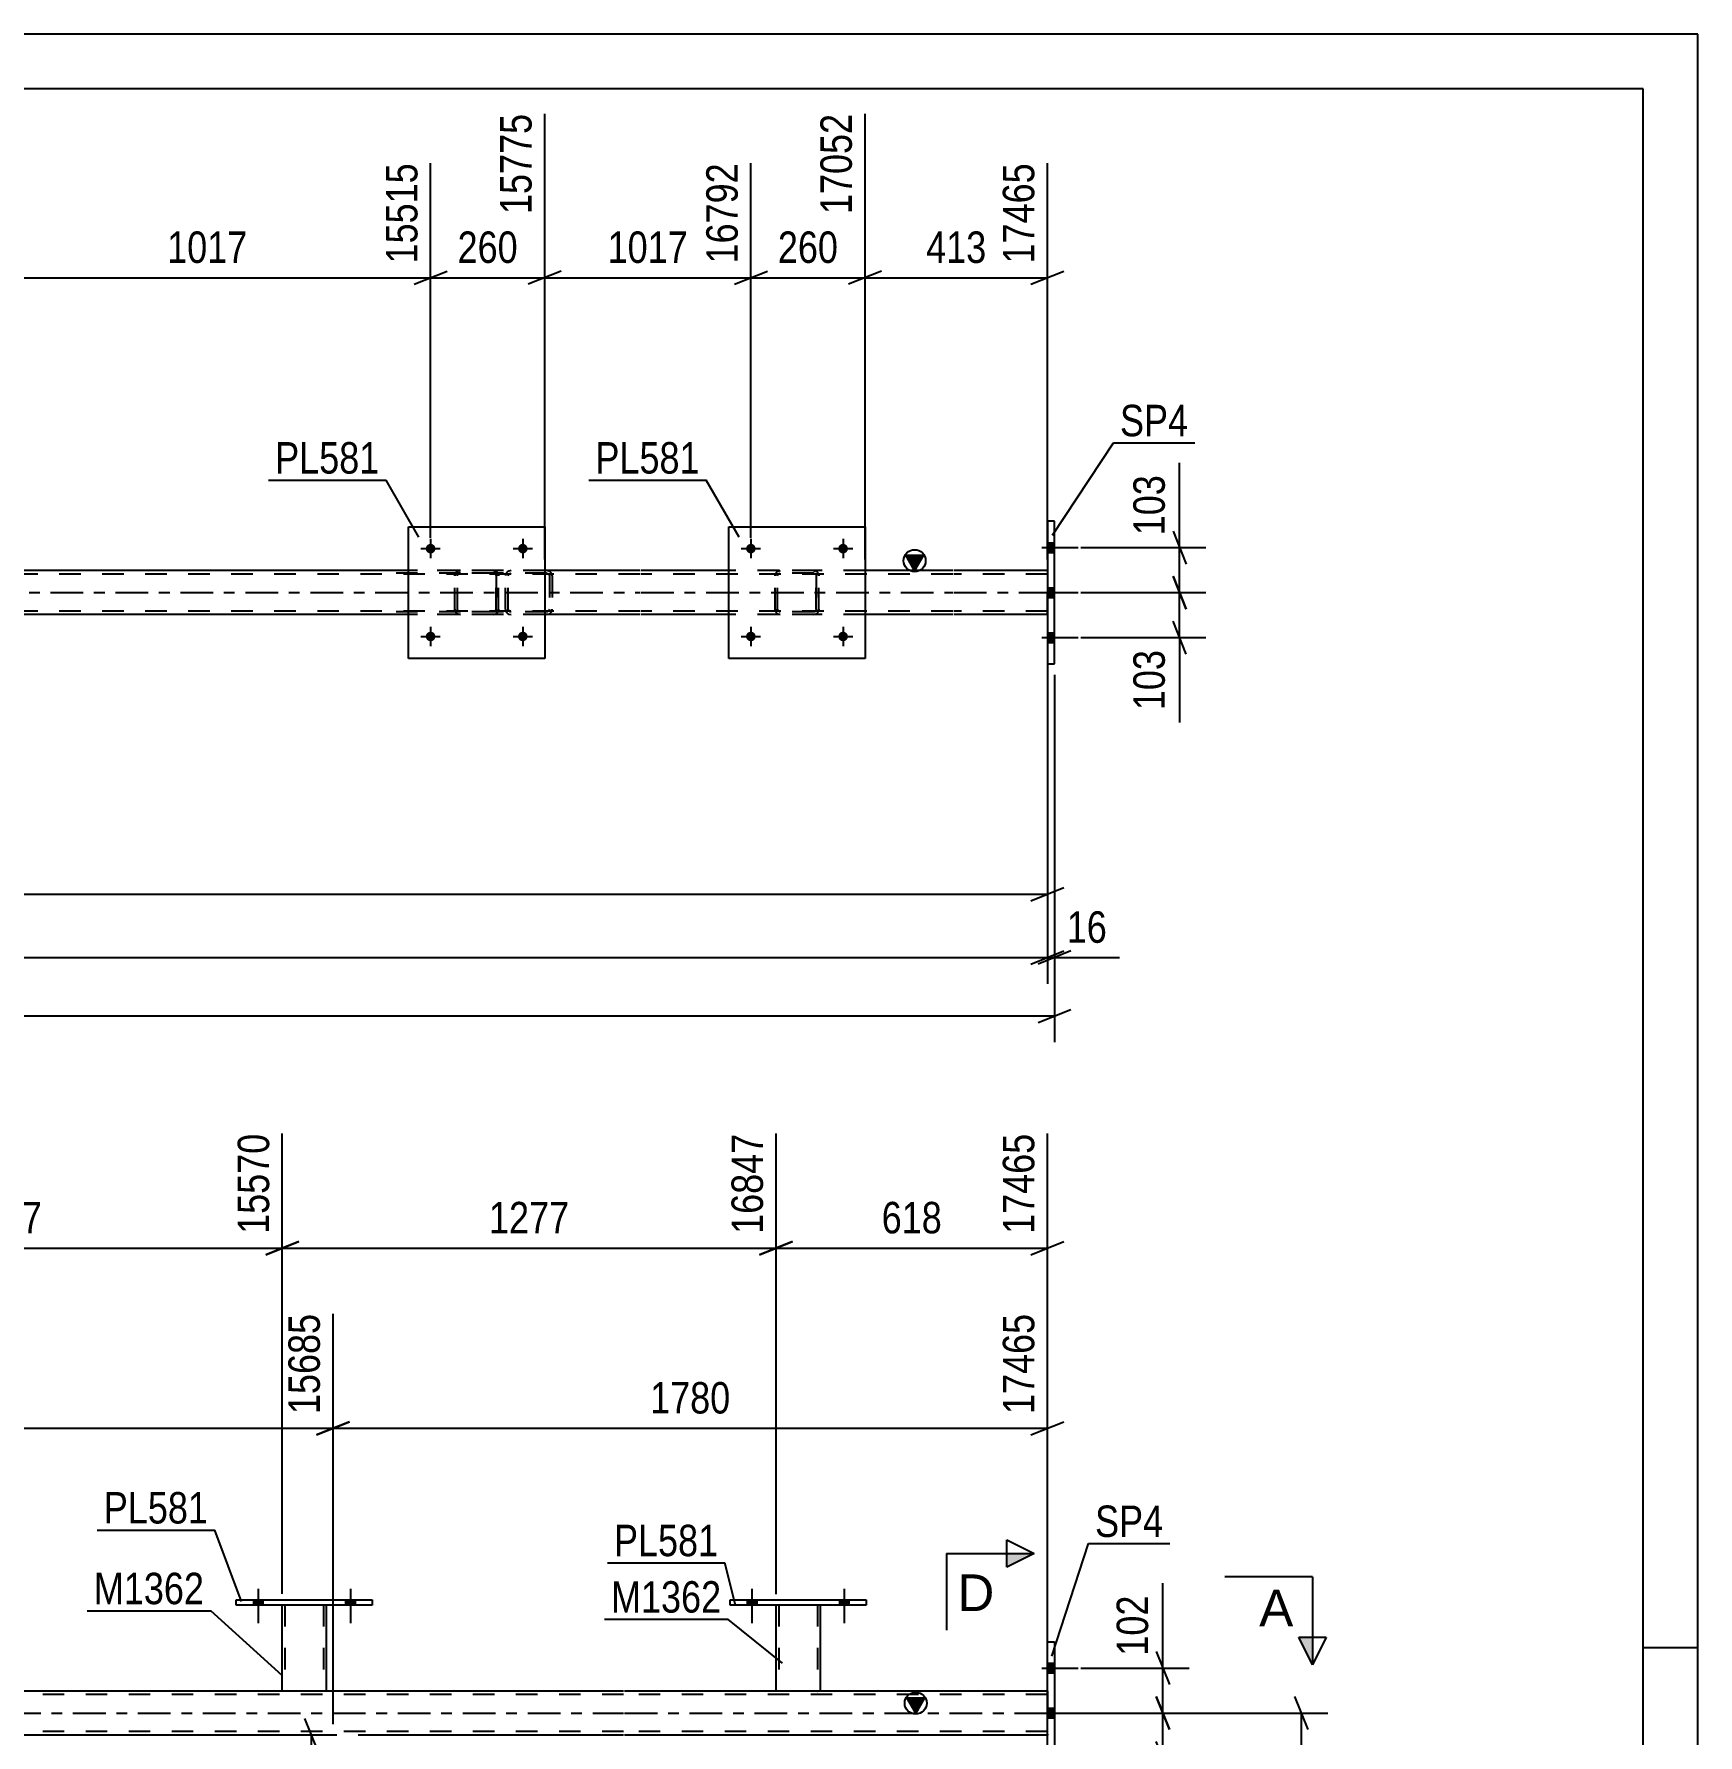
# Model space of a CAD drawing. Header units: millimetres. Extents: x 0 to 841, y 0 to 594.
# Drawn here: x 689.4 to 841, y 439.1 to 594 of the extents above; entities that cross this region are included whole.
import ezdxf

# ---------------------------------------------------------------- set-up
doc = ezdxf.new("R2010")
doc.units = ezdxf.units.MM
doc.linetypes.add('DXK_LINE_DOT2', pattern=[3.9198, 1.9599, -1.9599])
doc.linetypes.add('DXK_LINE_DOT3', pattern=[5.9187, 2.979, -0.9799, 0.9799, -0.9799])
doc.styles.add('Arial', font='ARIAL.TTF', dxfattribs={"height": 0.2})
doc.styles.add('Arial Narrow', font='ARIALN.TTF', dxfattribs={"height": 0.2})

# ---------------------------------------------------------------- blocks, each defined once
blk = doc.blocks.new('Unknown-247305129-1135')
at = {"color": 5, "linetype": 'Continuous'}
for p, q in [((841, 594), (0, 594)), ((841, 0), (841, 594)), ((836, 589), (5, 589)), ((836, 5), (836, 589)), ((841, 447), (836, 447))]:
    blk.add_line(p, q, dxfattribs=at)
blk = doc.blocks.new('Bolt-247305129-2637 - 2424')
at = {"linetype": 'Continuous'}
for points in [[(782.37, 546.78), (782.37, 547.66), (781.73, 547.66), (781.73, 546.78)], [(782.37, 546.78), (782.37, 547.66), (781.73, 547.66), (781.73, 546.78)], [(782.37, 546.78), (782.37, 547.66), (781.73, 547.66), (781.73, 546.78)], [(782.37, 542.68), (782.37, 543.56), (781.73, 543.56), (781.73, 542.68)], [(782.37, 542.68), (782.37, 543.56), (781.73, 543.56), (781.73, 542.68)], [(782.37, 538.58), (782.37, 539.46), (781.73, 539.46), (781.73, 538.58)], [(782.37, 538.58), (782.37, 539.46), (781.73, 539.46), (781.73, 538.58)], [(782.37, 538.58), (782.37, 539.46), (781.73, 539.46), (781.73, 538.58)]]:
    blk.add_hatch(color=1, dxfattribs=at).paths.add_polyline_path(points)
at = {"color": 1, "linetype": 'Continuous'}
for p, q in [((781.21, 547.22), (784.53, 547.22)), ((781.21, 547.22), (784.53, 547.22)), ((781.21, 547.22), (784.53, 547.22)), ((781.73, 547.66), (782.37, 547.66)), ((781.73, 547.66), (782.37, 547.66)), ((781.73, 547.66), (782.37, 547.66)), ((781.73, 546.78), (782.37, 546.78)), ((781.73, 546.78), (782.37, 546.78)), ((781.73, 546.78), (782.37, 546.78)), ((781.21, 543.12), (784.53, 543.12)), ((781.21, 543.12), (784.53, 543.12)), ((781.73, 543.56), (782.37, 543.56)), ((781.73, 543.56), (782.37, 543.56)), ((781.73, 542.68), (782.37, 542.68)), ((781.73, 542.68), (782.37, 542.68)), ((781.73, 539.46), (782.37, 539.46)), ((781.73, 539.46), (782.37, 539.46)), ((781.73, 539.46), (782.37, 539.46)), ((781.21, 539.02), (784.53, 539.02)), ((781.21, 539.02), (784.53, 539.02)), ((781.21, 539.02), (784.53, 539.02)), ((781.73, 538.58), (782.37, 538.58)), ((781.73, 538.58), (782.37, 538.58)), ((781.73, 538.58), (782.37, 538.58))]:
    blk.add_line(p, q, dxfattribs=at)
blk = doc.blocks.new('Part-247305129-2567 - 2424')
at = {"linetype": 'Continuous'}
blk.add_hatch(color=2, dxfattribs=at).paths.add_polyline_path([(769.63, 545.12), (768.83, 546.52), (770.43, 546.52)])
at = {"color": 2, "linetype": 'Continuous'}
for p, q in [((769.63, 545.12), (768.83, 546.52)), ((768.83, 546.52), (770.43, 546.52)), ((770.43, 546.52), (769.63, 545.12)), ((723.53, 545.12), (684.85, 545.12)), ((744.61, 545.12), (735.93, 545.12)), ((752.71, 545.12), (744.71, 545.12)), ((773.11, 545.12), (765.11, 545.12)), ((781.73, 545.12), (773.21, 545.12)), ((723.53, 541.12), (684.85, 541.12)), ((744.61, 541.12), (735.93, 541.12)), ((752.71, 541.12), (744.71, 541.12)), ((773.11, 541.12), (765.11, 541.12)), ((781.73, 541.12), (773.21, 541.12))]:
    blk.add_line(p, q, dxfattribs=at)
at = {"color": 7, "linetype": 'DXK_LINE_DOT2'}
for p, q in [((744.61, 544.8), (104.95, 544.8)), ((735.93, 545.12), (723.53, 545.12)), ((773.11, 544.8), (744.71, 544.8)), ((765.11, 545.12), (752.71, 545.12)), ((781.73, 544.8), (773.21, 544.8)), ((781.73, 541.12), (781.73, 545.12)), ((744.61, 541.44), (104.95, 541.44)), ((735.93, 541.12), (723.53, 541.12)), ((773.11, 541.44), (744.71, 541.44)), ((765.11, 541.12), (752.71, 541.12)), ((781.73, 541.44), (773.21, 541.44))]:
    blk.add_line(p, q, dxfattribs=at)
at = {"color": 7, "linetype": 'DXK_LINE_DOT3'}
for p, q in [((104.95, 543.12), (744.61, 543.12)), ((744.71, 543.12), (773.11, 543.12)), ((773.21, 543.12), (781.73, 543.12))]:
    blk.add_line(p, q, dxfattribs=at)
at = {"color": 2, "linetype": 'Continuous'}
blk.add_circle((769.63, 546.02), 1, dxfattribs=at)
blk = doc.blocks.new('Part-247305129-2466 - 2424')
at = {"color": 2, "linetype": 'Continuous'}
for p, q in [((782.37, 549.62), (781.73, 549.62)), ((781.73, 549.62), (781.73, 536.62)), ((782.37, 536.62), (782.37, 549.62)), ((781.73, 536.62), (782.37, 536.62))]:
    blk.add_line(p, q, dxfattribs=at)
blk = doc.blocks.new('Part-247305129-2470 - 2424')
at = {"color": 7, "linetype": 'DXK_LINE_DOT2'}
for p, q in [((736.1, 545.12), (721.11, 545.12)), ((736.1, 544.88), (721.11, 544.88)), ((732.38, 544.77), (732.35, 544.64)), ((732.35, 541.6), (732.35, 544.64)), ((732.39, 544.82), (732.38, 544.77)), ((732.61, 544.64), (732.63, 544.73)), ((732.61, 541.6), (732.61, 544.64)), ((732.63, 544.73), (732.68, 544.81)), ((732.86, 545.12), (732.67, 545.08)), ((732.68, 544.81), (732.77, 544.86)), ((732.77, 544.86), (732.86, 544.88)), ((736.29, 545.08), (736.1, 545.12)), ((736.1, 544.88), (736.2, 544.86)), ((736.2, 544.86), (736.28, 544.81)), ((736.28, 544.81), (736.33, 544.73)), ((736.33, 544.73), (736.35, 544.64)), ((736.35, 544.64), (736.35, 541.6)), ((736.58, 544.77), (736.57, 544.82)), ((736.61, 544.64), (736.58, 544.77)), ((736.61, 544.64), (736.61, 541.6)), ((736.1, 541.36), (721.11, 541.36)), ((736.1, 541.12), (721.11, 541.12)), ((732.35, 541.6), (732.36, 541.57)), ((732.36, 541.57), (732.38, 541.46)), ((732.38, 541.46), (732.39, 541.41)), ((732.63, 541.51), (732.61, 541.6)), ((732.68, 541.43), (732.63, 541.51)), ((732.67, 541.15), (732.86, 541.12)), ((732.77, 541.38), (732.68, 541.43)), ((732.86, 541.36), (732.77, 541.38)), ((736.2, 541.38), (736.1, 541.36)), ((736.1, 541.12), (736.29, 541.15)), ((736.28, 541.43), (736.2, 541.38)), ((736.33, 541.51), (736.28, 541.43)), ((736.35, 541.6), (736.33, 541.51)), ((736.57, 541.41), (736.58, 541.46)), ((736.58, 541.46), (736.6, 541.57)), ((736.6, 541.57), (736.61, 541.6))]:
    blk.add_line(p, q, dxfattribs=at)
for centre, start, end in [((732.84, 544.62), 110.7583, 155.68), ((736.12, 544.62), 24.32, 69.2417), ((732.84, 541.62), 204.32, 249.2417), ((736.12, 541.62), 290.7583, 335.68)]:
    blk.add_arc(centre, 0.496, start, end, dxfattribs=at)
blk = doc.blocks.new('Part-247305129-20876 - 2424')
at = {"color": 7, "linetype": 'DXK_LINE_DOT2'}
for p, q in [((727.73, 544.64), (727.77, 544.82)), ((727.77, 544.82), (727.73, 544.64)), ((727.73, 541.6), (727.73, 544.64)), ((727.73, 541.6), (727.73, 544.64)), ((727.97, 544.64), (727.99, 544.73)), ((727.97, 541.6), (727.97, 544.64)), ((727.97, 541.6), (727.97, 544.64)), ((727.99, 544.73), (728.04, 544.81)), ((728.03, 545.08), (728.21, 545.12)), ((728.21, 545.12), (728.03, 545.08)), ((728.04, 544.81), (728.12, 544.86)), ((728.12, 544.86), (728.21, 544.88)), ((731.25, 545.12), (728.21, 545.12)), ((731.25, 544.88), (728.21, 544.88)), ((731.25, 545.12), (731.43, 545.08)), ((731.43, 545.08), (731.25, 545.12)), ((731.25, 544.88), (731.34, 544.86)), ((731.34, 544.86), (731.42, 544.81)), ((731.42, 544.81), (731.47, 544.73)), ((731.47, 544.73), (731.49, 544.64)), ((731.49, 541.6), (731.49, 544.64)), ((731.49, 544.64), (731.49, 541.6)), ((731.69, 544.82), (731.73, 544.64)), ((731.73, 544.64), (731.69, 544.82)), ((731.73, 541.6), (731.73, 544.64)), ((731.73, 541.6), (731.73, 544.64)), ((727.77, 541.41), (727.73, 541.6)), ((727.73, 541.6), (727.77, 541.41)), ((727.99, 541.51), (727.97, 541.6)), ((728.04, 541.43), (727.99, 541.51)), ((728.21, 541.12), (728.03, 541.15)), ((728.03, 541.15), (728.21, 541.12)), ((728.12, 541.38), (728.04, 541.43)), ((728.21, 541.36), (728.12, 541.38)), ((731.25, 541.36), (728.21, 541.36)), ((731.25, 541.12), (728.21, 541.12)), ((731.34, 541.38), (731.25, 541.36)), ((731.43, 541.15), (731.25, 541.12)), ((731.25, 541.12), (731.43, 541.15)), ((731.42, 541.43), (731.34, 541.38)), ((731.47, 541.51), (731.42, 541.43)), ((731.49, 541.6), (731.47, 541.51)), ((731.73, 541.6), (731.69, 541.41)), ((731.69, 541.41), (731.73, 541.6))]:
    blk.add_line(p, q, dxfattribs=at)
at = {"color": 7, "linetype": 'DXK_LINE_DOT3'}
blk.add_line((729.73, 543.12), (729.73, 543.12), dxfattribs=at)
at = {"color": 7, "linetype": 'DXK_LINE_DOT2'}
for centre, start, end in [((728.21, 544.64), 112.5, 157.5), ((728.21, 544.64), 112.5, 157.5), ((731.25, 544.64), 22.5, 67.5), ((731.25, 544.64), 22.5, 67.5), ((728.21, 541.6), 202.5, 247.5), ((728.21, 541.6), 202.5, 247.5), ((731.25, 541.6), 292.5, 337.5), ((731.25, 541.6), 292.5, 337.5)]:
    blk.add_arc(centre, 0.48, start, end, dxfattribs=at)
blk = doc.blocks.new('Part-247305129-20877 - 2424')
at = {"color": 2, "linetype": 'Continuous'}
for p, q in [((723.53, 537.12), (723.53, 549.12)), ((723.53, 549.12), (735.93, 549.12)), ((735.93, 549.12), (735.93, 537.12)), ((735.93, 537.12), (723.53, 537.12))]:
    blk.add_line(p, q, dxfattribs=at)
blk = doc.blocks.new('Part-247305129-20881 - 2424')
at = {"color": 7, "linetype": 'DXK_LINE_DOT2'}
for p, q in [((756.91, 544.64), (756.95, 544.82)), ((756.95, 544.82), (756.91, 544.64)), ((756.91, 541.6), (756.91, 544.64)), ((756.91, 541.6), (756.91, 544.64)), ((757.15, 544.64), (757.17, 544.73)), ((757.15, 541.6), (757.15, 544.64)), ((757.15, 541.6), (757.15, 544.64)), ((757.17, 544.73), (757.22, 544.81)), ((757.21, 545.08), (757.39, 545.12)), ((757.39, 545.12), (757.21, 545.08)), ((757.22, 544.81), (757.3, 544.86)), ((757.3, 544.86), (757.39, 544.88)), ((760.43, 545.12), (757.39, 545.12)), ((760.43, 544.88), (757.39, 544.88)), ((760.43, 545.12), (760.61, 545.08)), ((760.61, 545.08), (760.43, 545.12)), ((760.43, 544.88), (760.52, 544.86)), ((760.52, 544.86), (760.6, 544.81)), ((760.6, 544.81), (760.65, 544.73)), ((760.65, 544.73), (760.67, 544.64)), ((760.67, 541.6), (760.67, 544.64)), ((760.67, 544.64), (760.67, 541.6)), ((760.87, 544.82), (760.91, 544.64)), ((760.91, 544.64), (760.87, 544.82)), ((760.91, 541.6), (760.91, 544.64)), ((760.91, 541.6), (760.91, 544.64)), ((756.95, 541.41), (756.91, 541.6)), ((756.91, 541.6), (756.95, 541.41)), ((757.17, 541.51), (757.15, 541.6)), ((757.22, 541.43), (757.17, 541.51)), ((757.39, 541.12), (757.21, 541.15)), ((757.21, 541.15), (757.39, 541.12)), ((757.3, 541.38), (757.22, 541.43)), ((757.39, 541.36), (757.3, 541.38)), ((760.43, 541.36), (757.39, 541.36)), ((760.43, 541.12), (757.39, 541.12)), ((760.52, 541.38), (760.43, 541.36)), ((760.61, 541.15), (760.43, 541.12)), ((760.43, 541.12), (760.61, 541.15)), ((760.6, 541.43), (760.52, 541.38)), ((760.65, 541.51), (760.6, 541.43)), ((760.67, 541.6), (760.65, 541.51)), ((760.91, 541.6), (760.87, 541.41)), ((760.87, 541.41), (760.91, 541.6))]:
    blk.add_line(p, q, dxfattribs=at)
at = {"color": 7, "linetype": 'DXK_LINE_DOT3'}
blk.add_line((758.91, 543.12), (758.91, 543.12), dxfattribs=at)
at = {"color": 7, "linetype": 'DXK_LINE_DOT2'}
for centre, start, end in [((757.39, 544.64), 112.5, 157.5), ((757.39, 544.64), 112.5, 157.5), ((760.43, 544.64), 22.5, 67.5), ((760.43, 544.64), 22.5, 67.5), ((757.39, 541.6), 202.5, 247.5), ((757.39, 541.6), 202.5, 247.5), ((760.43, 541.6), 292.5, 337.5), ((760.43, 541.6), 292.5, 337.5)]:
    blk.add_arc(centre, 0.48, start, end, dxfattribs=at)
blk = doc.blocks.new('Part-247305129-20882 - 2424')
at = {"color": 2, "linetype": 'Continuous'}
for p, q in [((752.71, 537.12), (752.71, 549.12)), ((752.71, 549.12), (765.11, 549.12)), ((765.11, 549.12), (765.11, 537.12)), ((765.11, 537.12), (752.71, 537.12))]:
    blk.add_line(p, q, dxfattribs=at)
blk = doc.blocks.new('Bolt-247305129-20903 - 2424')
at = {"linetype": 'Continuous'}
for points in [[(725.97, 539.12, -1), (725.09, 539.12, -1)], [(734.37, 539.12, -1), (733.49, 539.12, -1)]]:
    blk.add_hatch(color=1, dxfattribs=at).paths.add_polyline_path(points)
at = {"color": 1, "linetype": 'Continuous'}
for p, q in [((725.53, 540), (725.53, 538.24)), ((733.93, 540), (733.93, 538.24)), ((724.65, 539.12), (726.41, 539.12)), ((733.05, 539.12), (734.81, 539.12))]:
    blk.add_line(p, q, dxfattribs=at)
blk = doc.blocks.new('Bolt-247305129-20904 - 2424')
at = {"linetype": 'Continuous'}
for points in [[(725.97, 547.12, -1), (725.09, 547.12, -1)], [(734.37, 547.12, -1), (733.49, 547.12, -1)]]:
    blk.add_hatch(color=1, dxfattribs=at).paths.add_polyline_path(points)
at = {"color": 1, "linetype": 'Continuous'}
for p, q in [((724.65, 547.12), (726.41, 547.12)), ((725.53, 548), (725.53, 546.24)), ((733.05, 547.12), (734.81, 547.12)), ((733.93, 548), (733.93, 546.24))]:
    blk.add_line(p, q, dxfattribs=at)
blk = doc.blocks.new('Bolt-247305129-20907 - 2424')
at = {"linetype": 'Continuous'}
for points in [[(755.15, 539.12, -1), (754.27, 539.12, -1)], [(763.55, 539.12, -1), (762.67, 539.12, -1)]]:
    blk.add_hatch(color=1, dxfattribs=at).paths.add_polyline_path(points)
at = {"color": 1, "linetype": 'Continuous'}
for p, q in [((754.71, 540), (754.71, 538.24)), ((763.11, 540), (763.11, 538.24)), ((753.83, 539.12), (755.59, 539.12)), ((762.23, 539.12), (763.99, 539.12))]:
    blk.add_line(p, q, dxfattribs=at)
blk = doc.blocks.new('Bolt-247305129-20908 - 2424')
at = {"linetype": 'Continuous'}
for points in [[(755.15, 547.12, -1), (754.27, 547.12, -1)], [(763.55, 547.12, -1), (762.67, 547.12, -1)]]:
    blk.add_hatch(color=1, dxfattribs=at).paths.add_polyline_path(points)
at = {"color": 1, "linetype": 'Continuous'}
for p, q in [((753.83, 547.12), (755.59, 547.12)), ((754.71, 548), (754.71, 546.24)), ((762.23, 547.12), (763.99, 547.12)), ((763.11, 548), (763.11, 546.24))]:
    blk.add_line(p, q, dxfattribs=at)
blk = doc.blocks.new('Part-247305129-21274 - 3072')
at = {"color": 2, "linetype": 'Continuous'}
for p, q in [((707.82, 450.89), (707.82, 451.37)), ((707.82, 451.37), (720.22, 451.37)), ((720.22, 450.89), (707.82, 450.89)), ((720.22, 451.37), (720.22, 450.89))]:
    blk.add_line(p, q, dxfattribs=at)
blk = doc.blocks.new('Bolt-247305129-21300 - 3072')
at = {"linetype": 'Continuous'}
for points in [[(709.38, 450.89), (710.26, 450.89), (710.26, 451.37), (709.38, 451.37)], [(717.78, 450.89), (718.66, 450.89), (718.66, 451.37), (717.78, 451.37)]]:
    blk.add_hatch(color=1, dxfattribs=at).paths.add_polyline_path(points)
at = {"color": 1, "linetype": 'Continuous'}
for p, q in [((709.38, 451.37), (709.38, 450.89)), ((709.82, 452.37), (709.82, 449.25)), ((710.26, 451.37), (710.26, 450.89)), ((717.78, 451.37), (717.78, 450.89)), ((718.22, 452.37), (718.22, 449.25)), ((718.66, 451.37), (718.66, 450.89))]:
    blk.add_line(p, q, dxfattribs=at)
blk = doc.blocks.new('Part-247305129-3125 - 3072')
at = {"linetype": 'Continuous'}
blk.add_hatch(color=2, dxfattribs=at).paths.add_polyline_path([(769.73, 441.05), (768.93, 442.45), (770.53, 442.45)])
at = {"color": 7, "linetype": 'DXK_LINE_DOT2'}
for p, q in [((743.11, 442.73), (89.24, 442.73)), ((716.02, 443.05), (712.02, 443.05)), ((781.73, 442.73), (743.21, 442.73)), ((761.01, 443.05), (757.01, 443.05)), ((781.73, 443.05), (781.73, 439.05)), ((743.11, 439.37), (89.24, 439.37)), ((720.9, 439.05), (716.64, 439.05)), ((781.73, 439.37), (743.21, 439.37))]:
    blk.add_line(p, q, dxfattribs=at)
at = {"color": 2, "linetype": 'Continuous'}
for p, q in [((712.02, 443.05), (664.94, 443.05)), ((743.11, 443.05), (716.02, 443.05)), ((757.01, 443.05), (743.21, 443.05)), ((781.73, 443.05), (761.01, 443.05)), ((769.73, 441.05), (768.93, 442.45)), ((768.93, 442.45), (770.53, 442.45)), ((770.53, 442.45), (769.73, 441.05)), ((716.64, 439.05), (637.08, 439.05)), ((743.11, 439.05), (720.9, 439.05)), ((781.73, 439.05), (743.21, 439.05))]:
    blk.add_line(p, q, dxfattribs=at)
at = {"color": 7, "linetype": 'DXK_LINE_DOT3'}
for p, q in [((89.24, 441.05), (743.11, 441.05)), ((743.21, 441.05), (781.73, 441.05))]:
    blk.add_line(p, q, dxfattribs=at)
at = {"color": 2, "linetype": 'Continuous'}
blk.add_circle((769.73, 441.95), 1, dxfattribs=at)
blk = doc.blocks.new('Bolt-247305129-3192 - 3072')
at = {"linetype": 'Continuous'}
for points in [[(782.37, 444.71), (782.37, 445.59), (781.73, 445.59), (781.73, 444.71)], [(782.37, 444.71), (782.37, 445.59), (781.73, 445.59), (781.73, 444.71)], [(782.37, 444.71), (782.37, 445.59), (781.73, 445.59), (781.73, 444.71)], [(782.37, 440.61), (782.37, 441.49), (781.73, 441.49), (781.73, 440.61)], [(782.37, 440.61), (782.37, 441.49), (781.73, 441.49), (781.73, 440.61)], [(782.37, 436.51), (782.37, 437.39), (781.73, 437.39), (781.73, 436.51)], [(782.37, 436.51), (782.37, 437.39), (781.73, 437.39), (781.73, 436.51)], [(782.37, 436.51), (782.37, 437.39), (781.73, 437.39), (781.73, 436.51)]]:
    blk.add_hatch(color=1, dxfattribs=at).paths.add_polyline_path(points)
at = {"color": 1, "linetype": 'Continuous'}
for p, q in [((781.21, 445.15), (784.53, 445.15)), ((781.21, 445.15), (784.53, 445.15)), ((781.21, 445.15), (784.53, 445.15)), ((781.73, 445.59), (782.37, 445.59)), ((781.73, 445.59), (782.37, 445.59)), ((781.73, 445.59), (782.37, 445.59)), ((781.73, 444.71), (782.37, 444.71)), ((781.73, 444.71), (782.37, 444.71)), ((781.73, 444.71), (782.37, 444.71)), ((781.21, 441.05), (784.53, 441.05)), ((781.21, 441.05), (784.53, 441.05)), ((781.73, 441.49), (782.37, 441.49)), ((781.73, 441.49), (782.37, 441.49)), ((781.73, 440.61), (782.37, 440.61)), ((781.73, 440.61), (782.37, 440.61)), ((781.21, 436.95), (784.53, 436.95)), ((781.21, 436.95), (784.53, 436.95)), ((781.21, 436.95), (784.53, 436.95)), ((781.73, 437.39), (782.37, 437.39)), ((781.73, 437.39), (782.37, 437.39)), ((781.73, 437.39), (782.37, 437.39)), ((781.73, 436.51), (782.37, 436.51)), ((781.73, 436.51), (782.37, 436.51)), ((781.73, 436.51), (782.37, 436.51))]:
    blk.add_line(p, q, dxfattribs=at)
blk = doc.blocks.new('Part-247305129-3285 - 3072')
at = {"color": 2, "linetype": 'Continuous'}
for p, q in [((781.73, 434.55), (781.73, 447.55)), ((781.73, 447.55), (782.37, 447.55)), ((782.37, 447.55), (782.37, 434.55)), ((782.37, 434.55), (781.73, 434.55))]:
    blk.add_line(p, q, dxfattribs=at)
blk = doc.blocks.new('Bolt-247305129-21305 - 3072')
at = {"linetype": 'Continuous'}
for points in [[(754.37, 450.89), (755.25, 450.89), (755.25, 451.37), (754.37, 451.37)], [(762.77, 450.89), (763.65, 450.89), (763.65, 451.37), (762.77, 451.37)]]:
    blk.add_hatch(color=1, dxfattribs=at).paths.add_polyline_path(points)
at = {"color": 1, "linetype": 'Continuous'}
for p, q in [((754.37, 451.37), (754.37, 450.89)), ((754.81, 452.37), (754.81, 449.25)), ((755.25, 451.37), (755.25, 450.89)), ((762.77, 451.37), (762.77, 450.89)), ((763.21, 452.37), (763.21, 449.25)), ((763.65, 451.37), (763.65, 450.89))]:
    blk.add_line(p, q, dxfattribs=at)
blk = doc.blocks.new('Part-247305129-21273 - 3072')
at = {"color": 7, "linetype": 'DXK_LINE_DOT2'}
for p, q in [((712.02, 450.9), (716.02, 450.9)), ((712.02, 450.89), (712.02, 450.9)), ((712.02, 450.9), (712.02, 450.89)), ((712.26, 450.9), (712.26, 443.05)), ((715.78, 450.9), (715.78, 443.05)), ((716.02, 450.9), (716.02, 450.89)), ((716.02, 450.89), (716.02, 450.9)), ((715.76, 443.05), (715.78, 443.05))]:
    blk.add_line(p, q, dxfattribs=at)
at = {"color": 2, "linetype": 'Continuous'}
for p, q in [((712.02, 443.05), (712.02, 450.89)), ((716.02, 450.89), (716.02, 443.05)), ((715.98, 443.05), (712.02, 443.05)), ((716.02, 443.05), (715.98, 443.05))]:
    blk.add_line(p, q, dxfattribs=at)
blk = doc.blocks.new('Part-247305129-21278 - 3072')
at = {"color": 7, "linetype": 'DXK_LINE_DOT2'}
for p, q in [((757.01, 450.9), (761.01, 450.9)), ((757.01, 450.89), (757.01, 450.9)), ((757.01, 450.9), (757.01, 450.89)), ((757.25, 450.9), (757.25, 443.05)), ((760.77, 450.9), (760.77, 443.05)), ((761.01, 450.9), (761.01, 450.89)), ((761.01, 450.89), (761.01, 450.9)), ((760.75, 443.05), (760.77, 443.05))]:
    blk.add_line(p, q, dxfattribs=at)
at = {"color": 2, "linetype": 'Continuous'}
for p, q in [((757.01, 443.05), (757.01, 450.89)), ((761.01, 450.89), (761.01, 443.05)), ((760.97, 443.05), (757.01, 443.05)), ((761.01, 443.05), (760.97, 443.05))]:
    blk.add_line(p, q, dxfattribs=at)
blk = doc.blocks.new('Part-247305129-21279 - 3072')
at = {"color": 2, "linetype": 'Continuous'}
for p, q in [((752.81, 450.89), (752.81, 451.37)), ((752.81, 451.37), (765.21, 451.37)), ((765.21, 450.89), (752.81, 450.89)), ((765.21, 451.37), (765.21, 450.89))]:
    blk.add_line(p, q, dxfattribs=at)
blk = doc.blocks.new('Bolt-247305129-21301 - 3072')
at = {"linetype": 'Continuous'}
for points in [[(709.38, 450.89), (710.26, 450.89), (710.26, 451.37), (709.38, 451.37)], [(717.78, 450.89), (718.66, 450.89), (718.66, 451.37), (717.78, 451.37)]]:
    blk.add_hatch(color=1, dxfattribs=at).paths.add_polyline_path(points)
at = {"color": 1, "linetype": 'Continuous'}
for p, q in [((709.38, 451.37), (709.38, 450.89)), ((709.82, 452.37), (709.82, 449.25)), ((710.26, 451.37), (710.26, 450.89)), ((717.78, 451.37), (717.78, 450.89)), ((718.22, 452.37), (718.22, 449.25)), ((718.66, 451.37), (718.66, 450.89))]:
    blk.add_line(p, q, dxfattribs=at)
blk = doc.blocks.new('Bolt-247305129-21304 - 3072')
at = {"linetype": 'Continuous'}
for points in [[(754.37, 450.89), (755.25, 450.89), (755.25, 451.37), (754.37, 451.37)], [(762.77, 450.89), (763.65, 450.89), (763.65, 451.37), (762.77, 451.37)]]:
    blk.add_hatch(color=1, dxfattribs=at).paths.add_polyline_path(points)
at = {"color": 1, "linetype": 'Continuous'}
for p, q in [((754.37, 451.37), (754.37, 450.89)), ((754.81, 452.37), (754.81, 449.25)), ((755.25, 451.37), (755.25, 450.89)), ((762.77, 451.37), (762.77, 450.89)), ((763.21, 452.37), (763.21, 449.25)), ((763.65, 451.37), (763.65, 450.89))]:
    blk.add_line(p, q, dxfattribs=at)
blk = doc.blocks.new('StraightDimension-247305129-15022 - 2424')
at = {"color": 7, "linetype": 'Continuous'}
for p, q in [((781.73, 540.12), (781.73, 513.24)), ((780.23, 515.04), (783.23, 516.24)), ((220.54, 515.64), (781.73, 515.64))]:
    blk.add_line(p, q, dxfattribs=at)
blk = doc.blocks.new('StraightDimension-247305129-34207 - 2424')
at = {"color": 7, "linetype": 'Continuous'}
for p, q in [((684.85, 546.12), (684.85, 586.74)), ((725.53, 548.12), (725.53, 582.24)), ((686.35, 572.4), (683.35, 571.2)), ((684.85, 571.8), (725.53, 571.8)), ((724.03, 571.2), (727.03, 572.4))]:
    blk.add_line(p, q, dxfattribs=at)
at = {"color": 0, "linetype": 'Continuous'}
blk.add_wipeout([(724.93, 582.84), (720.73, 582.84), (720.73, 572.5), (724.93, 572.5)], dxfattribs=at)
at = {"color": 0}
blk.add_wipeout([(709.45, 572.55), (709.45, 576.75), (700.93, 576.75), (700.93, 572.55)], dxfattribs=at)
at = {"color": 3, "linetype": 'Continuous', "style": 'Arial Narrow'}
blk.add_text('15515', height=2.863, rotation=90.0002, dxfattribs=at).set_placement((724.33, 573.1))
at = {"color": 3, "style": 'Arial Narrow'}
blk.add_text('1017', height=2.863, dxfattribs=at).set_placement((701.53, 573.15))
blk = doc.blocks.new('StraightDimension-247305129-34203 - 2424')
at = {"color": 7, "linetype": 'Continuous'}
for p, q in [((765.11, 546.12), (765.11, 586.74)), ((781.73, 546.12), (781.73, 582.24)), ((766.61, 572.4), (763.61, 571.2)), ((765.11, 571.8), (781.73, 571.8)), ((780.23, 571.2), (783.23, 572.4))]:
    blk.add_line(p, q, dxfattribs=at)
at = {"color": 0}
blk.add_wipeout([(776.76, 572.55), (776.76, 576.75), (770.08, 576.75), (770.08, 572.55)], dxfattribs=at)
at = {"color": 3, "style": 'Arial Narrow'}
blk.add_text('413', height=2.863, dxfattribs=at).set_placement((770.68, 573.15))
at = {"color": 0, "linetype": 'Continuous'}
blk.add_wipeout([(781.13, 582.84), (776.93, 582.84), (776.93, 572.5), (781.13, 572.5)], dxfattribs=at)
at = {"color": 3, "linetype": 'Continuous', "style": 'Arial Narrow'}
blk.add_text('17465', height=2.863, rotation=90.0002, dxfattribs=at).set_placement((780.53, 573.1))
blk = doc.blocks.new('StraightDimension-247305129-2763 - 2424')
at = {"color": 7, "linetype": 'Continuous'}
for p, q in [((781.73, 535.62), (781.73, 507.47)), ((104.95, 509.87), (781.73, 509.87)), ((780.23, 509.27), (783.23, 510.47))]:
    blk.add_line(p, q, dxfattribs=at)
blk = doc.blocks.new('StraightDimension-247305129-2773 - 2424')
at = {"color": 7, "linetype": 'Continuous'}
for p, q in [((781.73, 535.62), (781.73, 507.47)), ((782.37, 535.62), (782.37, 507.47)), ((780.23, 509.27), (783.23, 510.47)), ((783.87, 510.47), (780.87, 509.27)), ((781.73, 509.87), (782.37, 509.87))]:
    blk.add_line(p, q, dxfattribs=at)
at = {"color": 0}
blk.add_wipeout([(787.75, 510.62), (787.75, 514.82), (782.89, 514.82), (782.89, 510.62)], dxfattribs=at)
at = {"color": 7, "linetype": 'Continuous'}
blk.add_line((782.37, 509.87), (788.28, 509.87), dxfattribs=at)
blk.add_line((782.37, 509.87), (788.28, 509.87), dxfattribs=at)
at = {"color": 3, "style": 'Arial Narrow'}
blk.add_text('16', height=2.863, dxfattribs=at).set_placement((783.49, 511.22))
blk = doc.blocks.new('StraightDimension-247305129-2825 - 2424')
at = {"color": 7, "linetype": 'Continuous'}
for p, q in [((782.37, 535.62), (782.37, 502.15)), ((780.87, 503.95), (783.87, 505.15)), ((104.31, 504.55), (782.37, 504.55))]:
    blk.add_line(p, q, dxfattribs=at)
blk = doc.blocks.new('StraightDimension-247305129-34204 - 2424')
at = {"color": 7, "linetype": 'Continuous'}
for p, q in [((765.11, 546.12), (765.11, 586.74)), ((754.71, 548.12), (754.71, 582.24)), ((753.21, 571.2), (756.21, 572.4)), ((754.71, 571.8), (765.11, 571.8)), ((766.61, 572.4), (763.61, 571.2))]:
    blk.add_line(p, q, dxfattribs=at)
at = {"color": 0}
blk.add_wipeout([(763.25, 572.55), (763.25, 576.75), (756.57, 576.75), (756.57, 572.55)], dxfattribs=at)
at = {"color": 3, "style": 'Arial Narrow'}
blk.add_text('260', height=2.863, dxfattribs=at).set_placement((757.17, 573.15))
at = {"color": 0, "linetype": 'Continuous'}
blk.add_wipeout([(764.51, 587.34), (760.31, 587.34), (760.31, 577), (764.51, 577)], dxfattribs=at)
at = {"color": 3, "linetype": 'Continuous', "style": 'Arial Narrow'}
blk.add_text('17052', height=2.863, rotation=90.0002, dxfattribs=at).set_placement((763.91, 577.6))
blk = doc.blocks.new('StraightDimension-247305129-34205 - 2424')
at = {"color": 7, "linetype": 'Continuous'}
for p, q in [((735.93, 546.12), (735.93, 586.74)), ((754.71, 548.12), (754.71, 582.24)), ((737.43, 572.4), (734.43, 571.2)), ((735.93, 571.8), (754.71, 571.8)), ((753.21, 571.2), (756.21, 572.4))]:
    blk.add_line(p, q, dxfattribs=at)
at = {"color": 0}
blk.add_wipeout([(749.58, 572.55), (749.58, 576.75), (741.06, 576.75), (741.06, 572.55)], dxfattribs=at)
at = {"color": 3, "style": 'Arial Narrow'}
blk.add_text('1017', height=2.863, dxfattribs=at).set_placement((741.66, 573.15))
at = {"color": 0, "linetype": 'Continuous'}
blk.add_wipeout([(754.11, 582.84), (749.91, 582.84), (749.91, 572.5), (754.11, 572.5)], dxfattribs=at)
at = {"color": 3, "linetype": 'Continuous', "style": 'Arial Narrow'}
blk.add_text('16792', height=2.863, rotation=90.0002, dxfattribs=at).set_placement((753.51, 573.1))
blk = doc.blocks.new('StraightDimension-247305129-34206 - 2424')
at = {"color": 7, "linetype": 'Continuous'}
for p, q in [((735.93, 546.12), (735.93, 586.74)), ((725.53, 548.12), (725.53, 582.24)), ((724.03, 571.2), (727.03, 572.4)), ((725.53, 571.8), (735.93, 571.8)), ((737.43, 572.4), (734.43, 571.2))]:
    blk.add_line(p, q, dxfattribs=at)
at = {"color": 0}
blk.add_wipeout([(734.07, 572.55), (734.07, 576.75), (727.39, 576.75), (727.39, 572.55)], dxfattribs=at)
at = {"color": 3, "style": 'Arial Narrow'}
blk.add_text('260', height=2.863, dxfattribs=at).set_placement((727.99, 573.15))
at = {"color": 0, "linetype": 'Continuous'}
blk.add_wipeout([(735.33, 587.34), (731.13, 587.34), (731.13, 577), (735.33, 577)], dxfattribs=at)
at = {"color": 3, "linetype": 'Continuous', "style": 'Arial Narrow'}
blk.add_text('15775', height=2.863, rotation=90.0002, dxfattribs=at).set_placement((734.73, 577.6))
blk = doc.blocks.new('StraightDimension-247305129-35041 - 2424')
at = {"color": 7, "linetype": 'Continuous'}
for p, q in [((793.17, 548.72), (794.37, 545.72)), ((784.77, 547.22), (796.17, 547.22)), ((793.77, 543.12), (793.77, 547.22)), ((794.37, 541.62), (793.17, 544.62)), ((784.77, 543.12), (796.17, 543.12))]:
    blk.add_line(p, q, dxfattribs=at)
at = {"color": 0}
blk.add_wipeout([(793.02, 554.43), (788.82, 554.43), (788.82, 547.74), (793.02, 547.74)], dxfattribs=at)
at = {"color": 7, "linetype": 'Continuous'}
blk.add_line((793.77, 547.22), (793.77, 554.95), dxfattribs=at)
blk.add_line((793.77, 547.22), (793.77, 554.95), dxfattribs=at)
at = {"color": 3, "style": 'Arial Narrow'}
blk.add_text('103', height=2.863, rotation=90.0002, dxfattribs=at).set_placement((792.42, 548.34))
blk = doc.blocks.new('StraightDimension-247305129-35042 - 2424')
at = {"color": 7, "linetype": 'Continuous'}
for p, q in [((793.17, 544.62), (794.37, 541.62)), ((784.77, 543.12), (796.17, 543.12)), ((793.77, 539.02), (793.77, 543.12)), ((794.37, 537.52), (793.17, 540.52)), ((784.77, 539.02), (796.17, 539.02))]:
    blk.add_line(p, q, dxfattribs=at)
at = {"color": 0}
blk.add_wipeout([(793.02, 538.49), (788.82, 538.49), (788.82, 531.81), (793.02, 531.81)], dxfattribs=at)
at = {"color": 7, "linetype": 'Continuous'}
blk.add_line((793.77, 539.02), (793.77, 531.28), dxfattribs=at)
blk.add_line((793.77, 539.02), (793.77, 531.28), dxfattribs=at)
at = {"color": 3, "style": 'Arial Narrow'}
blk.add_text('103', height=2.863, rotation=90.0002, dxfattribs=at).set_placement((792.42, 532.41))
blk = doc.blocks.new('StraightDimension-247305129-15081 - 3072')
at = {"color": 7, "linetype": 'Continuous'}
for p, q in [((637.08, 440.05), (637.08, 481.93)), ((716.64, 440.05), (716.64, 477.43)), ((638.58, 467.59), (635.58, 466.39)), ((637.08, 466.99), (716.64, 466.99)), ((715.14, 466.39), (718.14, 467.59))]:
    blk.add_line(p, q, dxfattribs=at)
at = {"color": 0, "linetype": 'Continuous'}
blk.add_wipeout([(716.04, 478.03), (711.84, 478.03), (711.84, 467.69), (716.04, 467.69)], dxfattribs=at)
at = {"color": 0}
blk.add_wipeout([(681.12, 467.74), (681.12, 471.94), (672.6, 471.94), (672.6, 467.74)], dxfattribs=at)
at = {"color": 3, "linetype": 'Continuous', "style": 'Arial Narrow'}
blk.add_text('15685', height=2.863, rotation=90.0002, dxfattribs=at).set_placement((715.44, 468.29))
at = {"color": 3, "style": 'Arial Narrow'}
blk.add_text('1989', height=2.863, dxfattribs=at).set_placement((673.2, 468.34))
blk = doc.blocks.new('StraightDimension-247305129-35195 - 3072')
at = {"color": 7, "linetype": 'Continuous'}
for p, q in [((791.65, 446.65), (792.85, 443.65)), ((784.77, 445.15), (794.65, 445.15)), ((792.25, 441.05), (792.25, 445.15)), ((792.85, 439.55), (791.65, 442.55)), ((784.77, 441.05), (794.65, 441.05))]:
    blk.add_line(p, q, dxfattribs=at)
at = {"color": 0}
blk.add_wipeout([(791.5, 452.36), (787.3, 452.36), (787.3, 445.68), (791.5, 445.68)], dxfattribs=at)
at = {"color": 7, "linetype": 'Continuous'}
blk.add_line((792.25, 445.15), (792.25, 452.89), dxfattribs=at)
blk.add_line((792.25, 445.15), (792.25, 452.89), dxfattribs=at)
at = {"color": 3, "style": 'Arial Narrow'}
blk.add_text('102', height=2.863, rotation=90.0002, dxfattribs=at).set_placement((790.9, 446.28))
blk = doc.blocks.new('StraightDimension-247305129-35196 - 3072')
at = {"color": 7, "linetype": 'Continuous'}
for p, q in [((791.65, 442.55), (792.85, 439.55)), ((784.77, 441.05), (794.65, 441.05)), ((792.25, 436.95), (792.25, 441.05)), ((784.77, 436.95), (794.65, 436.95)), ((792.85, 435.45), (791.65, 438.45))]:
    blk.add_line(p, q, dxfattribs=at)
at = {"color": 0}
blk.add_wipeout([(791.5, 436.43), (787.3, 436.43), (787.3, 429.74), (791.5, 429.74)], dxfattribs=at)
at = {"color": 7, "linetype": 'Continuous'}
blk.add_line((792.25, 436.95), (792.25, 429.22), dxfattribs=at)
blk.add_line((792.25, 436.95), (792.25, 429.22), dxfattribs=at)
at = {"color": 3, "style": 'Arial Narrow'}
blk.add_text('102', height=2.863, rotation=90.0002, dxfattribs=at).set_placement((790.9, 430.34))
blk = doc.blocks.new('StraightDimension-247305129-4463 - 3072')
at = {"color": 7, "linetype": 'Continuous'}
for p, q in [((805.47, 439.55), (804.27, 442.55)), ((783.37, 441.05), (807.27, 441.05)), ((804.87, 315.19), (804.87, 441.05)), ((804.27, 316.69), (805.47, 313.69)), ((732.63, 315.19), (807.27, 315.19))]:
    blk.add_line(p, q, dxfattribs=at)
at = {"color": 0}
blk.add_wipeout([(804.12, 382.38), (799.92, 382.38), (799.92, 373.87), (804.12, 373.87)], dxfattribs=at)
at = {"color": 3, "style": 'Arial Narrow'}
blk.add_text('3147', height=2.863, rotation=90.0002, dxfattribs=at).set_placement((803.52, 374.47))
blk = doc.blocks.new('StraightDimension-247305129-35942 - 3072')
at = {"color": 7, "linetype": 'Continuous'}
for p, q in [((660.94, 451.89), (660.94, 493.84)), ((712.02, 451.9), (712.02, 493.84)), ((662.44, 484), (659.44, 482.8)), ((710.52, 482.8), (713.52, 484)), ((660.94, 483.4), (712.02, 483.4))]:
    blk.add_line(p, q, dxfattribs=at)
at = {"color": 0, "linetype": 'Continuous'}
blk.add_wipeout([(711.42, 494.44), (707.22, 494.44), (707.22, 484.1), (711.42, 484.1)], dxfattribs=at)
at = {"color": 0}
blk.add_wipeout([(690.73, 484.15), (690.73, 488.35), (682.22, 488.35), (682.22, 484.15)], dxfattribs=at)
at = {"color": 3, "linetype": 'Continuous', "style": 'Arial Narrow'}
blk.add_text('15570', height=2.863, rotation=90.0002, dxfattribs=at).set_placement((710.82, 484.7))
at = {"color": 3, "style": 'Arial Narrow'}
blk.add_text('1277', height=2.863, dxfattribs=at).set_placement((682.82, 484.75))
blk = doc.blocks.new('StraightDimension-247305129-15080 - 3072')
at = {"color": 7, "linetype": 'Continuous'}
for p, q in [((716.64, 440.05), (716.64, 477.43)), ((781.73, 444.05), (781.73, 477.43)), ((718.14, 467.59), (715.14, 466.39)), ((716.64, 466.99), (781.73, 466.99)), ((780.23, 466.39), (783.23, 467.59))]:
    blk.add_line(p, q, dxfattribs=at)
at = {"color": 0, "linetype": 'Continuous'}
blk.add_wipeout([(781.13, 478.03), (776.93, 478.03), (776.93, 467.69), (781.13, 467.69)], dxfattribs=at)
at = {"color": 0}
blk.add_wipeout([(753.44, 467.74), (753.44, 471.94), (744.93, 471.94), (744.93, 467.74)], dxfattribs=at)
at = {"color": 3, "linetype": 'Continuous', "style": 'Arial Narrow'}
blk.add_text('17465', height=2.863, rotation=90.0002, dxfattribs=at).set_placement((780.53, 468.29))
at = {"color": 3, "style": 'Arial Narrow'}
blk.add_text('1780', height=2.863, dxfattribs=at).set_placement((745.53, 468.34))
blk = doc.blocks.new('StraightDimension-247305129-4399 - 3072')
at = {"color": 7, "linetype": 'Continuous'}
for p, q in [((715.28, 437.55), (714.08, 440.55)), ((715.64, 439.05), (711.83, 439.05)), ((714.68, 317.83), (714.68, 439.05)), ((714.08, 319.33), (715.28, 316.33)), ((673.52, 317.83), (717.08, 317.83))]:
    blk.add_line(p, q, dxfattribs=at)
at = {"color": 0}
blk.add_wipeout([(713.93, 382.7), (709.73, 382.7), (709.73, 374.19), (713.93, 374.19)], dxfattribs=at)
at = {"color": 3, "style": 'Arial Narrow'}
blk.add_text('3031', height=2.863, rotation=90.0002, dxfattribs=at).set_placement((713.33, 374.79))
blk = doc.blocks.new('StraightDimension-247305129-35940 - 3072')
at = {"color": 7, "linetype": 'Continuous'}
for p, q in [((757.01, 451.89), (757.01, 493.84)), ((781.73, 444.05), (781.73, 493.84)), ((758.51, 484), (755.51, 482.8)), ((780.23, 482.8), (783.23, 484)), ((757.01, 483.4), (781.73, 483.4))]:
    blk.add_line(p, q, dxfattribs=at)
at = {"color": 0, "linetype": 'Continuous'}
blk.add_wipeout([(781.13, 494.44), (776.93, 494.44), (776.93, 484.1), (781.13, 484.1)], dxfattribs=at)
at = {"color": 0}
blk.add_wipeout([(772.71, 484.15), (772.71, 488.35), (766.03, 488.35), (766.03, 484.15)], dxfattribs=at)
at = {"color": 3, "linetype": 'Continuous', "style": 'Arial Narrow'}
blk.add_text('17465', height=2.863, rotation=90.0002, dxfattribs=at).set_placement((780.53, 484.7))
at = {"color": 3, "style": 'Arial Narrow'}
blk.add_text('618', height=2.863, dxfattribs=at).set_placement((766.63, 484.75))
blk = doc.blocks.new('StraightDimension-247305129-35941 - 3072')
at = {"color": 7, "linetype": 'Continuous'}
for p, q in [((712.02, 451.9), (712.02, 493.84)), ((757.01, 451.89), (757.01, 493.84)), ((713.52, 484), (710.52, 482.8)), ((755.51, 482.8), (758.51, 484)), ((712.02, 483.4), (757.01, 483.4))]:
    blk.add_line(p, q, dxfattribs=at)
at = {"color": 0, "linetype": 'Continuous'}
blk.add_wipeout([(756.41, 494.44), (752.21, 494.44), (752.21, 484.1), (756.41, 484.1)], dxfattribs=at)
at = {"color": 0}
blk.add_wipeout([(738.77, 484.15), (738.77, 488.35), (730.25, 488.35), (730.25, 484.15)], dxfattribs=at)
at = {"color": 3, "linetype": 'Continuous', "style": 'Arial Narrow'}
blk.add_text('16847', height=2.863, rotation=90.0002, dxfattribs=at).set_placement((755.81, 484.7))
at = {"color": 3, "style": 'Arial Narrow'}
blk.add_text('1277', height=2.863, dxfattribs=at).set_placement((730.85, 484.75))
blk = doc.blocks.new('Mark-247305129-35075 - 2424')
at = {"color": 0}
blk.add_wipeout([(720.87, 553.96), (720.87, 556.96), (711.37, 556.96), (711.37, 553.96)], dxfattribs=at)
blk.add_wipeout([(720.87, 553.96), (720.87, 556.96), (711.37, 556.96), (711.37, 553.96)], dxfattribs=at)
at = {"color": 30, "linetype": 'Continuous'}
for p in [(710.77, 553.36), (724.47, 548.17)]:
    blk.add_line(p, (721.47, 553.36), dxfattribs=at)
at = {"color": 3, "style": 'Arial Narrow'}
blk.add_text('PL581', height=2.863, dxfattribs=at).set_placement((711.37, 553.96))
blk = doc.blocks.new('Mark-247305129-2462 - 2424')
at = {"color": 0}
blk.add_wipeout([(794.55, 557.36), (794.55, 560.36), (788.34, 560.36), (788.34, 557.36)], dxfattribs=at)
blk.add_wipeout([(794.55, 557.36), (794.55, 560.36), (788.34, 560.36), (788.34, 557.36)], dxfattribs=at)
at = {"color": 30, "linetype": 'Continuous'}
for p, q in [((782.2, 548.36), (787.74, 556.76)), ((787.74, 556.76), (795.15, 556.76))]:
    blk.add_line(p, q, dxfattribs=at)
at = {"color": 3, "style": 'Arial Narrow'}
blk.add_text('SP4', height=2.863, dxfattribs=at).set_placement((788.34, 557.36))
blk = doc.blocks.new('Mark-247305129-35081 - 2424')
at = {"color": 0}
blk.add_wipeout([(750.05, 553.96), (750.05, 556.96), (740.55, 556.96), (740.55, 553.96)], dxfattribs=at)
blk.add_wipeout([(750.05, 553.96), (750.05, 556.96), (740.55, 556.96), (740.55, 553.96)], dxfattribs=at)
at = {"color": 30, "linetype": 'Continuous'}
for p in [(739.95, 553.36), (753.65, 548.17)]:
    blk.add_line(p, (750.65, 553.36), dxfattribs=at)
at = {"color": 3, "style": 'Arial Narrow'}
blk.add_text('PL581', height=2.863, dxfattribs=at).set_placement((740.55, 553.96))
blk = doc.blocks.new('Mark-247305129-3281 - 3072')
at = {"color": 0}
blk.add_wipeout([(792.28, 457.09), (792.28, 460.09), (786.07, 460.09), (786.07, 457.09)], dxfattribs=at)
blk.add_wipeout([(792.28, 457.09), (792.28, 460.09), (786.07, 460.09), (786.07, 457.09)], dxfattribs=at)
at = {"color": 30, "linetype": 'Continuous'}
for p, q in [((782.14, 446.24), (785.47, 456.49)), ((785.47, 456.49), (792.88, 456.49))]:
    blk.add_line(p, q, dxfattribs=at)
at = {"color": 3, "style": 'Arial Narrow'}
blk.add_text('SP4', height=2.863, dxfattribs=at).set_placement((786.07, 457.09))
blk = doc.blocks.new('SectionMark-247305129-4504 - 3072')
at = {"linetype": 'Continuous'}
blk.add_hatch(color=6, dxfattribs=at).paths.add_polyline_path([(804.63, 447.95), (805.88, 447.95), (805.88, 445.45)])
at = {"color": 6, "linetype": 'Continuous'}
for p, q in [((805.88, 453.45), (797.88, 453.45)), ((805.88, 453.45), (805.88, 445.45)), ((804.63, 447.95), (807.13, 447.95)), ((805.88, 445.45), (804.63, 447.95)), ((807.13, 447.95), (805.88, 445.45))]:
    blk.add_line(p, q, dxfattribs=at)
at = {"color": 0, "linetype": 'Continuous'}
blk.add_wipeout([(804.13, 448.95), (804.13, 452.45), (801.02, 452.45), (801.02, 448.95)], dxfattribs=at)
at = {"color": 3, "linetype": 'Continuous', "style": 'Arial'}
blk.add_text('A', height=3.34, dxfattribs=at).set_placement((801.02, 448.95))
blk = doc.blocks.new('SectionMark-247305129-4508 - 3072')
at = {"linetype": 'Continuous'}
for points in [[(778.02, 454.34), (778.02, 455.59), (780.52, 455.59)], [(778.02, 429.3), (778.02, 430.55), (780.52, 429.3)]]:
    blk.add_hatch(color=6, dxfattribs=at).paths.add_polyline_path(points)
at = {"color": 6, "linetype": 'Continuous'}
for p, q in [((772.52, 455.59), (772.52, 448.59)), ((772.52, 455.59), (780.52, 455.59)), ((778.02, 454.34), (778.02, 456.84)), ((778.02, 456.84), (780.52, 455.59)), ((780.52, 455.59), (778.02, 454.34)), ((772.52, 429.3), (772.52, 436.3)), ((772.52, 429.3), (780.52, 429.3)), ((780.52, 429.3), (778.02, 430.55)), ((778.02, 430.55), (778.02, 428.05)), ((780.52, 429.3), (778.02, 428.05))]:
    blk.add_line(p, q, dxfattribs=at)
at = {"color": 0, "linetype": 'Continuous'}
for points in [[(776.89, 450.34), (776.89, 453.84), (773.52, 453.84), (773.52, 450.34)], [(776.89, 431.05), (776.89, 434.55), (773.52, 434.55), (773.52, 431.05)]]:
    blk.add_wipeout(points, dxfattribs=at)
at = {"color": 3, "linetype": 'Continuous', "style": 'Arial'}
for p in [(773.52, 450.34), (773.52, 431.05)]:
    blk.add_text('D', height=3.34, dxfattribs=at).set_placement(p)
blk = doc.blocks.new('Mark-247305129-36186 - 3072')
at = {"color": 0}
blk.add_wipeout([(704.9, 450.97), (704.9, 453.97), (694.85, 453.97), (694.85, 450.97)], dxfattribs=at)
blk.add_wipeout([(704.9, 450.97), (704.9, 453.97), (694.85, 453.97), (694.85, 450.97)], dxfattribs=at)
at = {"color": 30, "linetype": 'Continuous'}
for p in [(694.25, 450.37), (712.02, 444.48)]:
    blk.add_line(p, (705.5, 450.37), dxfattribs=at)
at = {"color": 3, "style": 'Arial Narrow'}
blk.add_text('M1362', height=2.863, dxfattribs=at).set_placement((694.85, 450.97))
blk = doc.blocks.new('Mark-247305129-36189 - 3072')
at = {"color": 0}
blk.add_wipeout([(705.26, 458.32), (705.26, 461.32), (695.76, 461.32), (695.76, 458.32)], dxfattribs=at)
blk.add_wipeout([(705.26, 458.32), (705.26, 461.32), (695.76, 461.32), (695.76, 458.32)], dxfattribs=at)
at = {"color": 30, "linetype": 'Continuous'}
for p in [(695.16, 457.72), (708.3, 451.21)]:
    blk.add_line(p, (705.86, 457.72), dxfattribs=at)
at = {"color": 3, "style": 'Arial Narrow'}
blk.add_text('PL581', height=2.863, dxfattribs=at).set_placement((695.76, 458.32))
blk = doc.blocks.new('Mark-247305129-36201 - 3072')
at = {"color": 0}
blk.add_wipeout([(752.02, 450.2), (752.02, 453.2), (741.97, 453.2), (741.97, 450.2)], dxfattribs=at)
blk.add_wipeout([(752.02, 450.2), (752.02, 453.2), (741.97, 453.2), (741.97, 450.2)], dxfattribs=at)
at = {"color": 30, "linetype": 'Continuous'}
for p in [(741.37, 449.6), (757.6, 445.6)]:
    blk.add_line(p, (752.62, 449.6), dxfattribs=at)
at = {"color": 3, "style": 'Arial Narrow'}
blk.add_text('M1362', height=2.863, dxfattribs=at).set_placement((741.97, 450.2))
blk = doc.blocks.new('Mark-247305129-36204 - 3072')
at = {"color": 0}
blk.add_wipeout([(751.74, 455.34), (751.74, 458.34), (742.24, 458.34), (742.24, 455.34)], dxfattribs=at)
blk.add_wipeout([(751.74, 455.34), (751.74, 458.34), (742.24, 458.34), (742.24, 455.34)], dxfattribs=at)
at = {"color": 30, "linetype": 'Continuous'}
for p in [(741.64, 454.74), (753.32, 450.89)]:
    blk.add_line(p, (752.34, 454.74), dxfattribs=at)
at = {"color": 3, "style": 'Arial Narrow'}
blk.add_text('PL581', height=2.863, dxfattribs=at).set_placement((742.24, 455.34))

msp = doc.modelspace()

# ---------------------------------------------------------------- block references
for name in ['Unknown-247305129-1135', 'Part-247305129-20877 - 2424', 'Part-247305129-20882 - 2424', 'Part-247305129-2466 - 2424', 'Part-247305129-2567 - 2424', 'Bolt-247305129-20904 - 2424', 'Bolt-247305129-20908 - 2424', 'Bolt-247305129-2637 - 2424', 'Part-247305129-2470 - 2424', 'Part-247305129-20876 - 2424', 'Part-247305129-20881 - 2424', 'Bolt-247305129-20903 - 2424', 'Bolt-247305129-20907 - 2424', 'Part-247305129-21274 - 3072', 'Bolt-247305129-21300 - 3072', 'Bolt-247305129-21301 - 3072', 'Part-247305129-21273 - 3072', 'Part-247305129-21279 - 3072', 'Bolt-247305129-21305 - 3072', 'Bolt-247305129-21304 - 3072', 'Part-247305129-21278 - 3072', 'Part-247305129-3285 - 3072', 'Bolt-247305129-3192 - 3072', 'Part-247305129-3125 - 3072']:
    msp.add_blockref(name, (0, 0))

# ---------------------------------------------------------------- next in the draw order: block references
for name in ['StraightDimension-247305129-34207 - 2424', 'StraightDimension-247305129-34203 - 2424', 'StraightDimension-247305129-35041 - 2424', 'StraightDimension-247305129-15022 - 2424', 'StraightDimension-247305129-15081 - 3072', 'StraightDimension-247305129-35195 - 3072']:
    msp.add_blockref(name, (0, 0))

# ---------------------------------------------------------------- next in the draw order: block references
for name in ['StraightDimension-247305129-34204 - 2424', 'Mark-247305129-2462 - 2424', 'StraightDimension-247305129-2763 - 2424', 'StraightDimension-247305129-35942 - 3072', 'StraightDimension-247305129-35196 - 3072']:
    msp.add_blockref(name, (0, 0))

# ---------------------------------------------------------------- next in the draw order: block references
for name in ['StraightDimension-247305129-34205 - 2424', 'StraightDimension-247305129-2773 - 2424', 'StraightDimension-247305129-4463 - 3072']:
    msp.add_blockref(name, (0, 0))

# ---------------------------------------------------------------- next in the draw order: block references
for name in ['StraightDimension-247305129-34206 - 2424', 'Mark-247305129-35081 - 2424', 'StraightDimension-247305129-35042 - 2424', 'StraightDimension-247305129-2825 - 2424', 'StraightDimension-247305129-15080 - 3072']:
    msp.add_blockref(name, (0, 0))

# ---------------------------------------------------------------- next in the draw order: block references
for name in ['Mark-247305129-35075 - 2424', 'StraightDimension-247305129-35940 - 3072', 'StraightDimension-247305129-4399 - 3072']:
    msp.add_blockref(name, (0, 0))

# ---------------------------------------------------------------- next in the draw order: block references
for name in ['StraightDimension-247305129-35941 - 3072', 'Mark-247305129-3281 - 3072']:
    msp.add_blockref(name, (0, 0))

# ---------------------------------------------------------------- next in the draw order: block references
msp.add_blockref('SectionMark-247305129-4504 - 3072', (0, 0))

# ---------------------------------------------------------------- next in the draw order: block references
for name in ['SectionMark-247305129-4508 - 3072', 'Mark-247305129-36186 - 3072', 'Mark-247305129-36201 - 3072']:
    msp.add_blockref(name, (0, 0))

# ---------------------------------------------------------------- next in the draw order: block references
for name in ['Mark-247305129-36189 - 3072', 'Mark-247305129-36204 - 3072']:
    msp.add_blockref(name, (0, 0))

doc.saveas('drawing.dxf')
